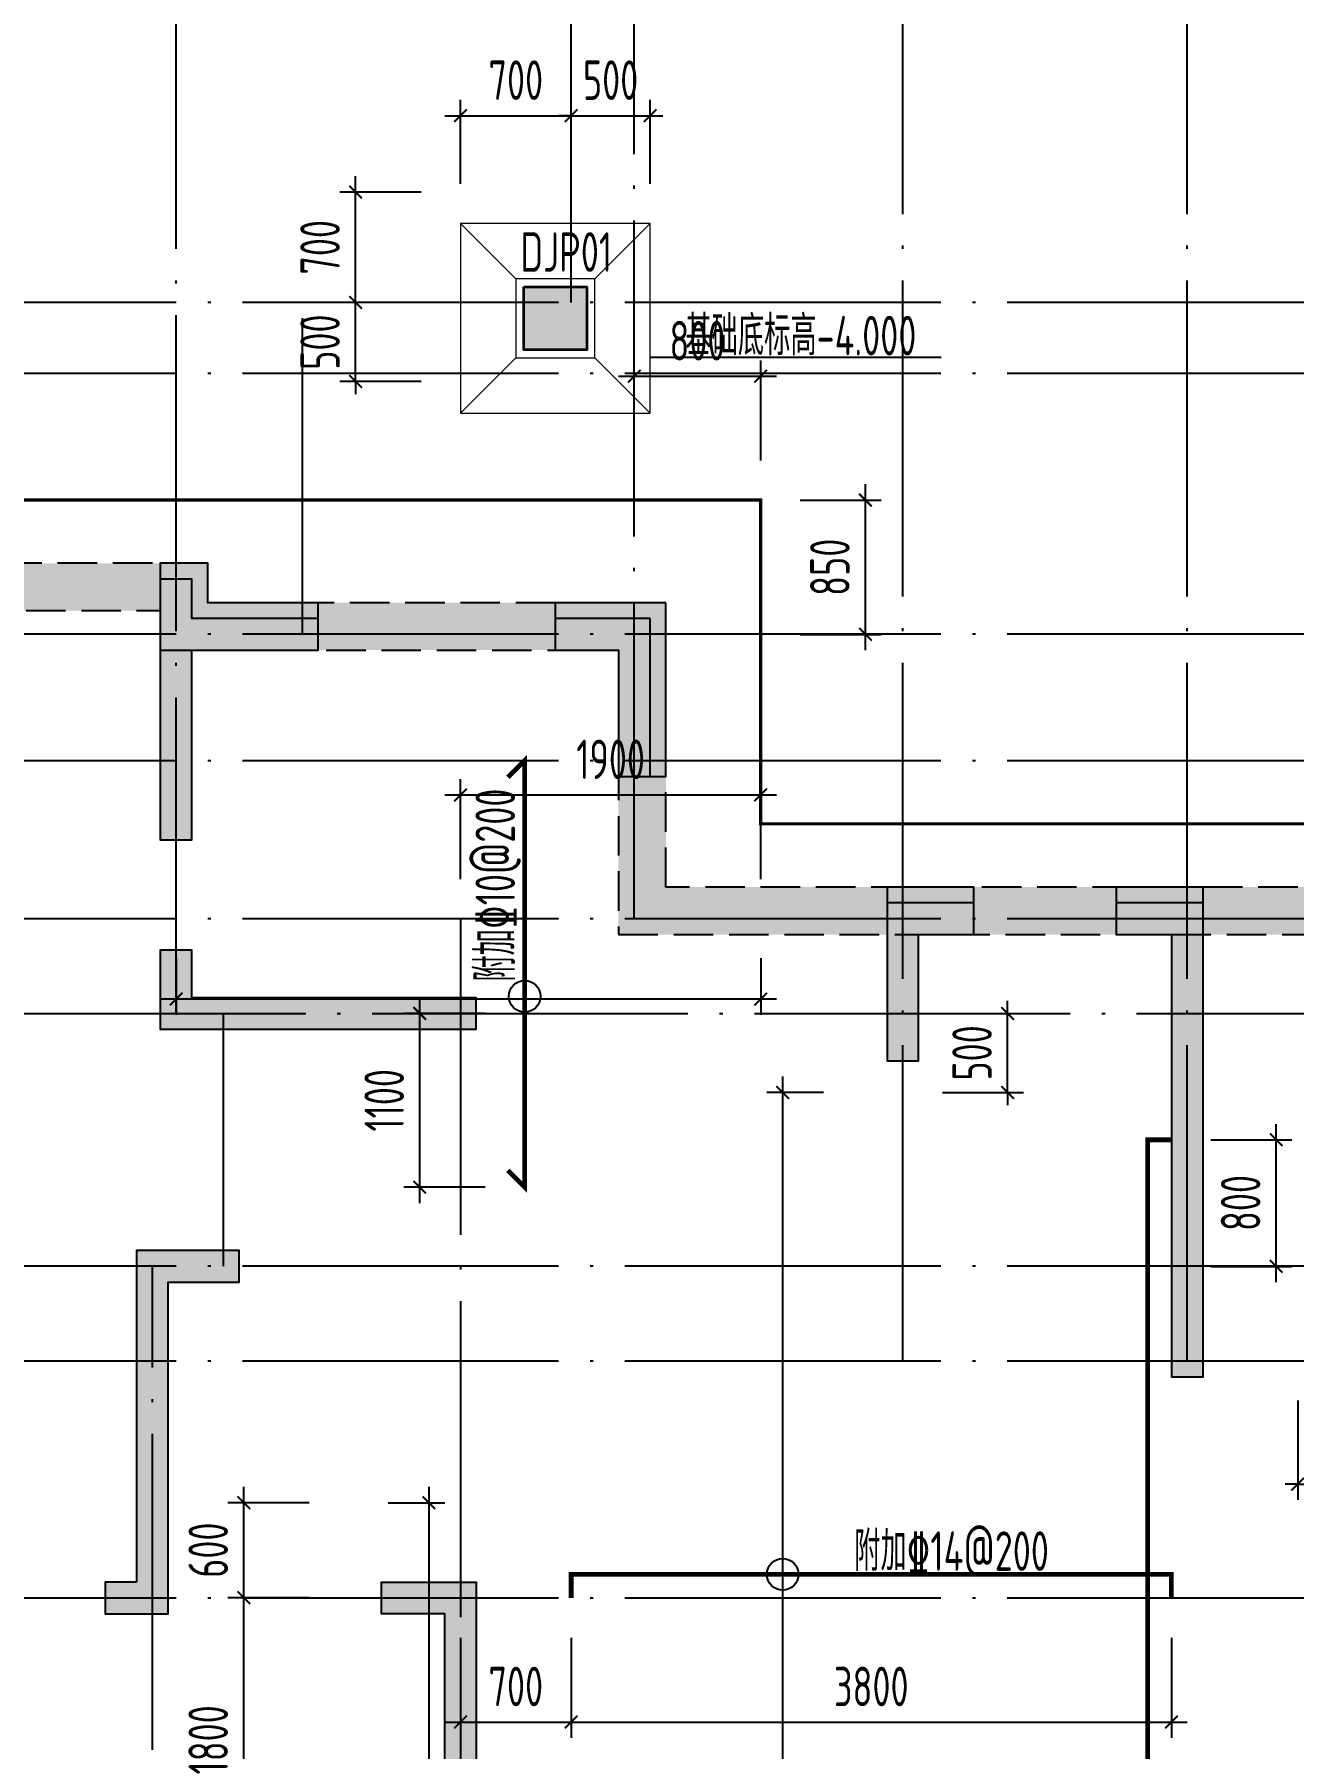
# Model space of a CAD drawing. Extents: x -1307975 to -76406, y -96289 to 379359.
# Drawn here: x -1020981 to -1013009, y 356208 to 367059 of the extents above; entities that cross this region are included whole.
import ezdxf

# ---------------------------------------------------------------- set-up
doc = ezdxf.new("R2010")
doc.units = 0
doc.header["$LTSCALE"] = 1000
doc.linetypes.add('DASH', pattern=[0.35, 0.25, -0.1])
doc.linetypes.add('DOTE', pattern=[2.42, 2, -0.2, 0.02, -0.2])
doc.layers.get('0').update_dxf_attribs({"linetype": 'CONTINUOUS'})
doc.layers.get('DEFPOINTS').update_dxf_attribs({"linetype": 'CONTINUOUS'})
for name, color, linetype in [('A-DOTE', 10, 'DOTE'), ('DIM_ELEV', 3, 'CONTINUOUS'), ('HATCH', 8, 'CONTINUOUS'), ('S-B板配筋', 6, 'CONTINUOUS'), ('S-B板配筋号', 7, 'CONTINUOUS'), ('S-J基础底板', 5, 'CONTINUOUS'), ('S-J基础底板标注', 3, 'CONTINUOUS'), ('S-Q墙填充', 252, 'CONTINUOUS'), ('S-Q墙实线', 6, 'CONTINUOUS'), ('S-Q墙虚线', 6, 'DASH'), ('S-Z柱填充', 252, 'CONTINUOUS'), ('S-Z柱实线', 6, 'CONTINUOUS'), ('独立基础', 2, 'CONTINUOUS')]:
    doc.layers.add(name, color=color, linetype=linetype)
doc.layers.add('独基集中标注', color=7, linetype='CONTINUOUS', lineweight=18)
doc.styles.add('TSSD_DIMENSION', font='Tssdeng.shx', dxfattribs={"width": 0.7, "bigfont": 'tssdchn.shx'})
doc.styles.add('TSSD_REIN', font='tssdeng.shx', dxfattribs={"width": 0.7, "height": 300, "bigfont": 'tssdchn.shx'})
doc.styles.add('样式 1', font='yjkeng.shx', dxfattribs={"width": 0.7, "height": 250, "bigfont": 'yjkchn.shx'})
doc.dimstyles.new('TSSD_100_100$0', dxfattribs={"dimtxt": 300, "dimasz": 80, "dimexe": 100, "dimexo": 250, "dimgap": 100, "dimtad": 1, "dimdec": 0, "dimzin": 0, "dimdsep": 46, "dimtxsty": 'TSSD_DIMENSION', "dimblk": 'ARCHTICK', "dimcen": 0, "dimdle": 100, "dimclrd": 3, "dimclre": 3, "dimclrt": 7, "dimadec": 0, "dimazin": 0, "dimtfac": 1, "dimtdec": 0, "dimtix": 1, "dimtmove": 2, "dimatfit": 3, "dimldrblk": 'ARCHTICK', "dimfxl": 1, "dimtolj": 1, "dimtzin": 0, "dimarcsym": 0})

# ---------------------------------------------------------------- blocks, each defined once
blk = doc.blocks.new('20210726.16350016')
at = {"layer": 'A-DOTE'}
for p, q in [((43500, 13100.3), (43500, 21100)), ((46000, 17600), (46000, 21100)), ((46400, 13700), (46400, 21100)), ((48100, 10900), (48100, 21100)), ((49900, 10900), (49900, 21100)), ((55600, 17600), (3600, 17600)), ((44300, 15500), (44300, 17600)), ((55600, 17150), (3600, 17150)), ((55600, 15500), (3600, 15500)), ((55600, 14700), (3600, 14700)), ((55600, 13700), (3600, 13700)), ((45299.8, 13700), (45300, 3600)), ((3600, 13100.3), (55600, 13100.3)), ((43800, 11500), (43800, 13100)), ((55600, 11500), (3600, 11500)), ((43350, 3600), (43350, 11500)), ((55600, 10900), (3600, 10900)), ((55600, 9400), (3600, 9400))]:
    blk.add_line(p, q, dxfattribs=at)
blk = doc.blocks.new('_ArchTick')
at = {"color": 0, "linetype": 'ByBlock', "const_width": 0.15}
blk.add_lwpolyline([(-0.5, -0.5), (0.5, 0.5)], dxfattribs=at)
blk = doc.blocks.new('*D485')
at = {"layer": 'DEFPOINTS', "color": 0, "transparency": 16777216}
for p in [(-1018947, 366061), (-1018283, 366061), (-1018283, 365361)]:
    blk.add_point(p, dxfattribs=at)
at = {"layer": 'S-J基础底板标注', "color": 3, "lineweight": -2, "transparency": 16777216}
for p, q in [((-1018947, 365261), (-1018947, 366161)), ((-1018533, 366061), (-1019047, 366061)), ((-1018533, 365361), (-1019047, 365361))]:
    blk.add_line(p, q, dxfattribs=at)
at = {"layer": 'S-J基础底板标注', "color": 3, "lineweight": -2, "transparency": 16777216, "xscale": 80, "yscale": 80, "zscale": 80}
for p, rotation in [((-1018947, 366061), 90), ((-1018947, 365361), 270)]:
    blk.add_blockref('_ArchTick', p, dxfattribs=dict(at, rotation=rotation))
at = {"layer": 'S-J基础底板标注', "color": 7, "transparency": 16777216, "insert": (-1019172, 365711), "char_height": 250, "attachment_point": 5, "rotation": 90, "style": 'TSSD_DIMENSION'}
blk.add_mtext('\\A1;700', dxfattribs=at)
blk = doc.blocks.new('*D489')
at = {"layer": 'DEFPOINTS', "color": 0, "transparency": 16777216}
for p in [(-1018947, 365361), (-1018283, 365361), (-1018283, 364861)]:
    blk.add_point(p, dxfattribs=at)
at = {"layer": 'S-J基础底板标注', "color": 3, "lineweight": -2, "transparency": 16777216}
for p, q in [((-1018533, 365361), (-1019047, 365361)), ((-1018947, 365361), (-1018947, 365441)), ((-1018947, 364861), (-1018947, 365361)), ((-1018533, 364861), (-1019047, 364861)), ((-1018947, 364861), (-1018947, 364781))]:
    blk.add_line(p, q, dxfattribs=at)
at = {"layer": 'S-J基础底板标注', "color": 3, "lineweight": -2, "transparency": 16777216, "xscale": 80, "yscale": 80, "zscale": 80}
for p, rotation in [((-1018947, 365361), 270), ((-1018947, 364861), 90)]:
    blk.add_blockref('_ArchTick', p, dxfattribs=dict(at, rotation=rotation))
at = {"layer": 'S-J基础底板标注', "color": 7, "transparency": 16777216, "insert": (-1019172, 365111), "char_height": 250, "attachment_point": 5, "rotation": 90, "style": 'TSSD_DIMENSION'}
blk.add_mtext('\\A1;500', dxfattribs=at)
blk = doc.blocks.new('*D453')
at = {"layer": 'DEFPOINTS', "color": 0, "transparency": 16777216}
for p in [(-1015483, 360862), (-1014820, 360862), (-1015483, 360362)]:
    blk.add_point(p, dxfattribs=at)
at = {"layer": 'S-J基础底板标注', "color": 3, "lineweight": -2, "transparency": 16777216}
for p, q in [((-1014820, 360862), (-1014820, 360942)), ((-1015233, 360862), (-1014720, 360862)), ((-1014820, 360362), (-1014820, 360862)), ((-1015233, 360362), (-1014720, 360362)), ((-1014820, 360362), (-1014820, 360282))]:
    blk.add_line(p, q, dxfattribs=at)
at = {"layer": 'S-J基础底板标注', "color": 3, "lineweight": -2, "transparency": 16777216, "xscale": 80, "yscale": 80, "zscale": 80}
for p, rotation in [((-1014820, 360862), 270), ((-1014820, 360362), 90)]:
    blk.add_blockref('_ArchTick', p, dxfattribs=dict(at, rotation=rotation))
at = {"layer": 'S-J基础底板标注', "color": 7, "transparency": 16777216, "insert": (-1015045, 360612), "char_height": 250, "attachment_point": 5, "rotation": 90, "style": 'TSSD_DIMENSION'}
blk.add_mtext('\\A1;500', dxfattribs=at)
blk = doc.blocks.new('*D457')
at = {"layer": 'DEFPOINTS', "color": 0, "transparency": 16777216}
for p in [(-1013783, 360062), (-1013120, 360062), (-1013783, 359261)]:
    blk.add_point(p, dxfattribs=at)
at = {"layer": 'S-J基础底板标注', "color": 3, "lineweight": -2, "transparency": 16777216}
for p, q in [((-1013120, 359161), (-1013120, 360162)), ((-1013533, 360062), (-1013020, 360062)), ((-1013533, 359261), (-1013020, 359261))]:
    blk.add_line(p, q, dxfattribs=at)
at = {"layer": 'S-J基础底板标注', "color": 3, "lineweight": -2, "transparency": 16777216, "xscale": 80, "yscale": 80, "zscale": 80}
for p, rotation in [((-1013120, 360062), 89.99703915431178), ((-1013120, 359261), 269.9970391543118)]:
    blk.add_blockref('_ArchTick', p, dxfattribs=dict(at, rotation=rotation))
at = {"layer": 'S-J基础底板标注', "color": 7, "transparency": 16777216, "insert": (-1013345, 359662), "char_height": 250, "attachment_point": 5, "rotation": 89.997, "style": 'TSSD_DIMENSION'}
blk.add_mtext('\\A1;800', dxfattribs=at)
blk = doc.blocks.new('*D529')
at = {"layer": 'DEFPOINTS', "color": 0, "ltscale": 0.5, "transparency": 16777216}
for p in [(-1015736, 360362), (-1016244, 355161), (-1015736, 355161)]:
    blk.add_point(p, dxfattribs=at)
at = {"layer": 'S-J基础底板标注', "color": 3, "lineweight": -2, "ltscale": 0.5, "transparency": 16777216}
for p, q in [((-1016244, 360462), (-1016244, 355061)), ((-1015986, 360362), (-1016344, 360362)), ((-1015986, 355161), (-1016344, 355161))]:
    blk.add_line(p, q, dxfattribs=at)
at = {"layer": 'S-J基础底板标注', "color": 3, "lineweight": -2, "ltscale": 0.5, "transparency": 16777216, "xscale": 80, "yscale": 80, "zscale": 80}
for p, rotation in [((-1016244, 360362), 89.99965620317748), ((-1016244, 355161), 269.9996562031774)]:
    blk.add_blockref('_ArchTick', p, dxfattribs=dict(at, rotation=rotation))
blk = doc.blocks.new('*D475')
at = {"layer": 'DEFPOINTS', "color": 0, "transparency": 16777216}
for p in [(-1018283, 357161), (-1017583, 357161), (-1017583, 356377)]:
    blk.add_point(p, dxfattribs=at)
at = {"layer": 'S-J基础底板标注', "color": 3, "lineweight": -2, "transparency": 16777216}
for p, q in [((-1018283, 356911), (-1018283, 356277)), ((-1017583, 356911), (-1017583, 356277)), ((-1018383, 356377), (-1017483, 356377))]:
    blk.add_line(p, q, dxfattribs=at)
at = {"layer": 'S-J基础底板标注', "color": 3, "lineweight": -2, "transparency": 16777216, "xscale": 80, "yscale": 80, "zscale": 80, "rotation": 180}
blk.add_blockref('_ArchTick', (-1018283, 356377), dxfattribs=at)
at = {"layer": 'S-J基础底板标注', "color": 3, "lineweight": -2, "transparency": 16777216, "xscale": 80, "yscale": 80, "zscale": 80}
blk.add_blockref('_ArchTick', (-1017583, 356377), dxfattribs=at)
at = {"layer": 'S-J基础底板标注', "color": 7, "transparency": 16777216, "insert": (-1017933, 356602), "char_height": 250, "attachment_point": 5, "style": 'TSSD_DIMENSION'}
blk.add_mtext('\\A1;700', dxfattribs=at)
blk = doc.blocks.new('*D476')
at = {"layer": 'DEFPOINTS', "color": 0, "transparency": 16777216}
for p in [(-1012984, 358662), (-1012483, 358662), (-1012483, 357883)]:
    blk.add_point(p, dxfattribs=at)
at = {"layer": 'S-J基础底板标注', "color": 3, "lineweight": -2, "transparency": 16777216}
for p, q in [((-1012984, 358412), (-1012984, 357783)), ((-1012483, 358412), (-1012483, 357783)), ((-1012984, 357883), (-1013064, 357883)), ((-1012984, 357883), (-1012483, 357883)), ((-1012483, 357883), (-1012403, 357883))]:
    blk.add_line(p, q, dxfattribs=at)
at = {"layer": 'S-J基础底板标注', "color": 3, "lineweight": -2, "transparency": 16777216, "xscale": 80, "yscale": 80, "zscale": 80}
blk.add_blockref('_ArchTick', (-1012984, 357883), dxfattribs=at)
at = {"layer": 'S-J基础底板标注', "color": 3, "lineweight": -2, "transparency": 16777216, "xscale": 80, "yscale": 80, "zscale": 80, "rotation": 180}
blk.add_blockref('_ArchTick', (-1012483, 357883), dxfattribs=at)
at = {"layer": 'S-J基础底板标注', "color": 7, "transparency": 16777216, "insert": (-1012733, 358108), "char_height": 250, "attachment_point": 5, "style": 'TSSD_DIMENSION'}
blk.add_mtext('\\A1;500', dxfattribs=at)
blk = doc.blocks.new('*D477')
at = {"layer": 'DEFPOINTS', "color": 0, "transparency": 16777216}
for p in [(-1017583, 357161), (-1013783, 357161), (-1013783, 356377)]:
    blk.add_point(p, dxfattribs=at)
at = {"layer": 'S-J基础底板标注', "color": 3, "lineweight": -2, "transparency": 16777216}
for p, q in [((-1017583, 356911), (-1017583, 356277)), ((-1013783, 356911), (-1013783, 356277)), ((-1017683, 356377), (-1013683, 356377))]:
    blk.add_line(p, q, dxfattribs=at)
at = {"layer": 'S-J基础底板标注', "color": 3, "lineweight": -2, "transparency": 16777216, "xscale": 80, "yscale": 80, "zscale": 80, "rotation": 180}
blk.add_blockref('_ArchTick', (-1017583, 356377), dxfattribs=at)
at = {"layer": 'S-J基础底板标注', "color": 3, "lineweight": -2, "transparency": 16777216, "xscale": 80, "yscale": 80, "zscale": 80}
blk.add_blockref('_ArchTick', (-1013783, 356377), dxfattribs=at)
at = {"layer": 'S-J基础底板标注', "color": 7, "transparency": 16777216, "insert": (-1015683, 356602), "char_height": 250, "attachment_point": 5, "style": 'TSSD_DIMENSION'}
blk.add_mtext('\\A1;3800', dxfattribs=at)
blk = doc.blocks.new('*D533')
at = {"layer": 'DEFPOINTS', "color": 0, "ltscale": 0.5, "transparency": 16777216}
for p in [(-1018991, 357765), (-1018992, 355364), (-1018483, 355364)]:
    blk.add_point(p, dxfattribs=at)
at = {"layer": 'S-J基础底板标注', "color": 3, "lineweight": -2, "ltscale": 0.5, "transparency": 16777216}
for p, q in [((-1018741, 357765), (-1018383, 357764)), ((-1018483, 357865), (-1018483, 355264)), ((-1018742, 355364), (-1018383, 355364))]:
    blk.add_line(p, q, dxfattribs=at)
at = {"layer": 'S-J基础底板标注', "color": 3, "lineweight": -2, "ltscale": 0.5, "transparency": 16777216, "xscale": 80, "yscale": 80, "zscale": 80}
for p, rotation in [((-1018483, 357765), 89.99175166001609), ((-1018483, 355364), 269.9917516600161)]:
    blk.add_blockref('_ArchTick', p, dxfattribs=dict(at, rotation=rotation))
blk = doc.blocks.new('*D503')
at = {"layer": 'DEFPOINTS', "color": 0, "transparency": 16777216}
for p in [(-1019655, 357765), (-1018991, 357765), (-1018991, 357164)]:
    blk.add_point(p, dxfattribs=at)
at = {"layer": 'S-J基础底板标注', "color": 3, "lineweight": -2, "transparency": 16777216}
for p, q in [((-1019241, 357765), (-1019755, 357765)), ((-1019655, 357064), (-1019655, 357865)), ((-1019241, 357164), (-1019755, 357165))]:
    blk.add_line(p, q, dxfattribs=at)
at = {"layer": 'S-J基础底板标注', "color": 3, "lineweight": -2, "transparency": 16777216, "xscale": 80, "yscale": 80, "zscale": 80}
for p, rotation in [((-1019655, 357765), 89.98825822588712), ((-1019655, 357164), 269.9882582258871)]:
    blk.add_blockref('_ArchTick', p, dxfattribs=dict(at, rotation=rotation))
at = {"layer": 'S-J基础底板标注', "color": 7, "transparency": 16777216, "insert": (-1019880, 357465), "char_height": 250, "attachment_point": 5, "rotation": 89.9883, "style": 'TSSD_DIMENSION'}
blk.add_mtext('\\A1;600', dxfattribs=at)
blk = doc.blocks.new('*D508')
at = {"layer": 'DEFPOINTS', "color": 0, "transparency": 16777216}
for p in [(-1019655, 357164), (-1018991, 357164), (-1018992, 355364)]:
    blk.add_point(p, dxfattribs=at)
at = {"layer": 'S-J基础底板标注', "color": 3, "lineweight": -2, "transparency": 16777216}
for p, q in [((-1019655, 355264), (-1019655, 357264)), ((-1019241, 357164), (-1019755, 357164)), ((-1019242, 355364), (-1019755, 355364))]:
    blk.add_line(p, q, dxfattribs=at)
at = {"layer": 'S-J基础底板标注', "color": 3, "lineweight": -2, "transparency": 16777216, "xscale": 80, "yscale": 80, "zscale": 80}
for p, rotation in [((-1019655, 357164), 89.99295435658846), ((-1019655, 355364), 269.9929543565884)]:
    blk.add_blockref('_ArchTick', p, dxfattribs=dict(at, rotation=rotation))
at = {"layer": 'S-J基础底板标注', "color": 7, "transparency": 16777216, "insert": (-1019880, 356264), "char_height": 250, "attachment_point": 5, "rotation": 89.993, "style": 'TSSD_DIMENSION'}
blk.add_mtext('\\A1;1800', dxfattribs=at)
blk = doc.blocks.new('*D536')
at = {"layer": 'DEFPOINTS', "color": 0, "ltscale": 0.5, "transparency": 16777216}
for p in [(-1020083, 361462), (-1016383, 361461), (-1020083, 360953)]:
    blk.add_point(p, dxfattribs=at)
at = {"layer": 'S-J基础底板标注', "color": 3, "lineweight": -2, "ltscale": 0.5, "transparency": 16777216}
for p, q in [((-1020083, 361212), (-1020083, 360853)), ((-1016383, 361211), (-1016383, 360853)), ((-1016283, 360953), (-1020183, 360953))]:
    blk.add_line(p, q, dxfattribs=at)
at = {"layer": 'S-J基础底板标注', "color": 3, "lineweight": -2, "ltscale": 0.5, "transparency": 16777216, "xscale": 80, "yscale": 80, "zscale": 80}
for p, rotation in [((-1020083, 360953), 179.9986331599105), ((-1016383, 360953), 359.9986331599105)]:
    blk.add_blockref('_ArchTick', p, dxfattribs=dict(at, rotation=rotation))
blk = doc.blocks.new('*D510')
at = {"layer": 'DEFPOINTS', "color": 0, "transparency": 16777216}
for p in [(-1016383, 362245), (-1018283, 361461), (-1016383, 361461)]:
    blk.add_point(p, dxfattribs=at)
at = {"layer": 'S-J基础底板标注', "color": 3, "lineweight": -2, "transparency": 16777216}
for p, q in [((-1018283, 361711), (-1018283, 362345)), ((-1016383, 361711), (-1016383, 362345)), ((-1018383, 362245), (-1016283, 362245))]:
    blk.add_line(p, q, dxfattribs=at)
at = {"layer": 'S-J基础底板标注', "color": 3, "lineweight": -2, "transparency": 16777216, "xscale": 80, "yscale": 80, "zscale": 80, "rotation": 180}
blk.add_blockref('_ArchTick', (-1018283, 362245), dxfattribs=at)
at = {"layer": 'S-J基础底板标注', "color": 3, "lineweight": -2, "transparency": 16777216, "xscale": 80, "yscale": 80, "zscale": 80}
blk.add_blockref('_ArchTick', (-1016383, 362245), dxfattribs=at)
at = {"layer": 'S-J基础底板标注', "color": 7, "transparency": 16777216, "insert": (-1017333, 362470), "char_height": 250, "attachment_point": 5, "style": 'TSSD_DIMENSION'}
blk.add_mtext('\\A1;1900', dxfattribs=at)
blk = doc.blocks.new('*D513')
at = {"layer": 'DEFPOINTS', "color": 0, "transparency": 16777216}
for p in [(-1018541, 360862), (-1017878, 360862), (-1017878, 359762)]:
    blk.add_point(p, dxfattribs=at)
at = {"layer": 'S-J基础底板标注', "color": 3, "lineweight": -2, "transparency": 16777216}
for p, q in [((-1018541, 359662), (-1018541, 360962)), ((-1018128, 360862), (-1018641, 360862)), ((-1018128, 359762), (-1018641, 359762))]:
    blk.add_line(p, q, dxfattribs=at)
at = {"layer": 'S-J基础底板标注', "color": 3, "lineweight": -2, "transparency": 16777216, "xscale": 80, "yscale": 80, "zscale": 80}
for p, rotation in [((-1018541, 360862), 89.99869456061482), ((-1018541, 359762), 269.9986945606148)]:
    blk.add_blockref('_ArchTick', p, dxfattribs=dict(at, rotation=rotation))
at = {"layer": 'S-J基础底板标注', "color": 7, "transparency": 16777216, "insert": (-1018766, 360312), "char_height": 250, "attachment_point": 5, "rotation": 89.9987, "style": 'TSSD_DIMENSION'}
blk.add_mtext('\\A1;1100', dxfattribs=at)
blk = doc.blocks.new('*D520')
at = {"layer": 'DEFPOINTS', "color": 0, "transparency": 16777216}
for p in [(-1016383, 364111), (-1015720, 364111), (-1016383, 363261)]:
    blk.add_point(p, dxfattribs=at)
at = {"layer": 'S-J基础底板标注', "color": 3, "lineweight": -2, "transparency": 16777216}
for p, q in [((-1015720, 363161), (-1015720, 364211)), ((-1016133, 364111), (-1015620, 364111)), ((-1016133, 363261), (-1015620, 363261))]:
    blk.add_line(p, q, dxfattribs=at)
at = {"layer": 'S-J基础底板标注', "color": 3, "lineweight": -2, "transparency": 16777216, "xscale": 80, "yscale": 80, "zscale": 80}
for p, rotation in [((-1015720, 364111), 90), ((-1015720, 363261), 270)]:
    blk.add_blockref('_ArchTick', p, dxfattribs=dict(at, rotation=rotation))
at = {"layer": 'S-J基础底板标注', "color": 7, "transparency": 16777216, "insert": (-1015945, 363686), "char_height": 250, "attachment_point": 5, "rotation": 90, "style": 'TSSD_DIMENSION'}
blk.add_mtext('\\A1;850', dxfattribs=at)
blk = doc.blocks.new('*D521')
at = {"layer": 'DEFPOINTS', "color": 0, "transparency": 16777216}
for p in [(-1016383, 364895), (-1017183, 364111), (-1016383, 364111)]:
    blk.add_point(p, dxfattribs=at)
at = {"layer": 'S-J基础底板标注', "color": 3, "lineweight": -2, "transparency": 16777216}
for p, q in [((-1017183, 364361), (-1017183, 364995)), ((-1016383, 364361), (-1016383, 364995)), ((-1017283, 364895), (-1016283, 364895))]:
    blk.add_line(p, q, dxfattribs=at)
at = {"layer": 'S-J基础底板标注', "color": 3, "lineweight": -2, "transparency": 16777216, "xscale": 80, "yscale": 80, "zscale": 80, "rotation": 180}
blk.add_blockref('_ArchTick', (-1017183, 364895), dxfattribs=at)
at = {"layer": 'S-J基础底板标注', "color": 3, "lineweight": -2, "transparency": 16777216, "xscale": 80, "yscale": 80, "zscale": 80}
blk.add_blockref('_ArchTick', (-1016383, 364895), dxfattribs=at)
at = {"layer": 'S-J基础底板标注', "color": 7, "transparency": 16777216, "insert": (-1016783, 365120), "char_height": 250, "attachment_point": 5, "style": 'TSSD_DIMENSION'}
blk.add_mtext('\\A1;800', dxfattribs=at)
blk = doc.blocks.new('*D550')
at = {"layer": 'DEFPOINTS', "color": 0, "transparency": 16777216}
for p in [(-1017083, 366544), (-1017583, 365862), (-1017083, 365862)]:
    blk.add_point(p, dxfattribs=at)
at = {"layer": 'S-J基础底板标注', "color": 3, "lineweight": -2, "transparency": 16777216}
for p, q in [((-1017583, 366112), (-1017583, 366644)), ((-1017083, 366112), (-1017083, 366644)), ((-1017583, 366544), (-1017663, 366544)), ((-1017583, 366544), (-1017083, 366544)), ((-1017083, 366544), (-1017003, 366544))]:
    blk.add_line(p, q, dxfattribs=at)
at = {"layer": 'S-J基础底板标注', "color": 3, "lineweight": -2, "transparency": 16777216, "xscale": 80, "yscale": 80, "zscale": 80}
blk.add_blockref('_ArchTick', (-1017583, 366544), dxfattribs=at)
at = {"layer": 'S-J基础底板标注', "color": 3, "lineweight": -2, "transparency": 16777216, "xscale": 80, "yscale": 80, "zscale": 80, "rotation": 180}
blk.add_blockref('_ArchTick', (-1017083, 366544), dxfattribs=at)
at = {"layer": 'S-J基础底板标注', "color": 7, "transparency": 16777216, "insert": (-1017333, 366769), "char_height": 250, "attachment_point": 5, "style": 'TSSD_DIMENSION'}
blk.add_mtext('\\A1;500', dxfattribs=at)
blk = doc.blocks.new('*D551')
at = {"layer": 'DEFPOINTS', "color": 0, "transparency": 16777216}
for p in [(-1017583, 366544), (-1018283, 365862), (-1017583, 365862)]:
    blk.add_point(p, dxfattribs=at)
at = {"layer": 'S-J基础底板标注', "color": 3, "lineweight": -2, "transparency": 16777216}
for p, q in [((-1018283, 366112), (-1018283, 366644)), ((-1017583, 366112), (-1017583, 366644)), ((-1018383, 366544), (-1017483, 366544))]:
    blk.add_line(p, q, dxfattribs=at)
at = {"layer": 'S-J基础底板标注', "color": 3, "lineweight": -2, "transparency": 16777216, "xscale": 80, "yscale": 80, "zscale": 80, "rotation": 180}
blk.add_blockref('_ArchTick', (-1018283, 366544), dxfattribs=at)
at = {"layer": 'S-J基础底板标注', "color": 3, "lineweight": -2, "transparency": 16777216, "xscale": 80, "yscale": 80, "zscale": 80}
blk.add_blockref('_ArchTick', (-1017583, 366544), dxfattribs=at)
at = {"layer": 'S-J基础底板标注', "color": 7, "transparency": 16777216, "insert": (-1017933, 366769), "char_height": 250, "attachment_point": 5, "style": 'TSSD_DIMENSION'}
blk.add_mtext('\\A1;700', dxfattribs=at)
blk = doc.blocks.new('20211109.00462574')
at = {"layer": 'S-Q墙填充'}
h = blk.add_hatch(dxfattribs=at)
h.set_pattern_fill('ARMORED', color=252, scale=30, style=0)
h.set_pattern_definition([(50, (994311.75, -393917.59), (215.178055, -18.82564), [22.5, -247.5]), (355, (994311.75, -393917.59), (-41.6254, 225.65764), [18, -198]), (100.4514, (994329.68, -393919.15), (173.552815, 206.831863), [19.122057, -210.342634]), (46.1842, (994311.75, -393857.59), (320.172315, -49.655704), [33.75, -371.25]), (96.6356, (994338.43, -393861.72), (280.39881, 292.23536), [28.68309, -315.5139]), (351.1842, (994311.75, -393857.6), (280.39858, 292.23558), [27, -297]), (21, (994341.75, -393872.59), (179.072116, -120.785667), [22.5, -247.5]), (326, (994341.75, -393872.59), (72.9946, 217.545014), [18, -198]), (71.4514, (994356.67, -393882.65), (252.06679, 96.75915), [19.122057, -210.342634]), (37.5, (994311.75, -393917.586), (3.6479566, 99.868156), [0, -195.6, 0, -201, 0, -198.75]), (7.5, (994311.75, -393917.59), (78.920861, 118.323514), [0, -114.6, 0, -191.1, 0, -75.75]), (327.5, (994244.85, -393917.586), (160.146731, -6.7664615), [0, -75, 0, -234, 0, -310.5]), (317.5, (994214.85, -393917.59), (174.95585, 30.031495), [0, -97.5, 0, -155.4, 0, -220.5]), (45, (994311.75, -393917.59), (-106.066017, 106.066017), [])])
h.paths.add_polyline_path([(9600, 1650), (9400, 1650), (9400, 1500), (300, 1500), (300, 8500), (6600, 8500), (6600, 7700), (6800, 7700), (6800, 8800), (5900, 8800), (5900, 9200), (5650, 9200), (5650, 8800), (4150, 8800), (4150, 10500), (5650, 10500), (5650, 9820), (5900, 9820), (5900, 10150), (6300, 10150), (6300, 10500), (6800, 10500), (6800, 10800), (5900, 10800), (5900, 12596), (5650, 12596), (5650, 10750), (3900, 10750), (3900, 8800), (1550, 8800), (1550, 13796), (1300, 13796), (1300, 8800), (0, 8800), (0, 1200), (9300, 1200), (9300, 0), (16100, 0), (16100, 1200), (34400, 1200), (34400, 0), (41000, 0), (41000, 1200), (50400, 1200), (50400, 8800), (42200, 8800), (42200, 10600), (39300, 10600), (39300, 10850), (36100, 10850), (36100, 10600), (33200, 10600), (33200, 8800), (17200, 8800), (17200, 10600), (14300, 10600), (14300, 12300), (15200, 12300), (15200, 14196), (12817, 14196), (12817, 13896), (14900, 13896), (14900, 12600), (14000, 12600), (14000, 9100), (14200, 9100), (14200, 10300), (16900, 10300), (16900, 8500), (33500, 8500), (33500, 10300), (36400, 10300), (36400, 10550), (39000, 10550), (39000, 10300), (41900, 10300), (41900, 8500), (50100, 8500), (50100, 1500), (41000, 1500), (41000, 1650), (40700, 1650), (40700, 300), (34700, 300), (34700, 1650), (34400, 1650), (34400, 1500), (16000, 1500), (16000, 1650), (15800, 1650), (15800, 300), (9600, 300)])
at = {"layer": 'S-Q墙实线'}
for points in [[(39000, 10500), (39000, 9100), (39200, 9100), (39200, 10300), (40000, 10300), (40000, 10600), (39300, 10600), (39300, 10850), (39000, 10850)], [(42200, 10600), (41500, 10600), (41500, 10300), (41900, 10300), (41900, 9500), (42200, 9500)], [(43600, 8800), (43600, 7700), (43800, 7700), (43800, 8500), (44150, 8500), (44150, 8800)], [(45600, 8800), (45050, 8800), (45050, 8500), (45400, 8500), (45400, 5700), (45600, 5700)], [(39200, 8100), (39200, 8400), (39000, 8400), (39000, 7900), (39400, 7900), (41000, 7900), (41000, 8100), (39400, 8100)], [(38850, 4400), (38650, 4400), (38650, 4200), (39050, 4200), (39050, 5800), (39050, 6300), (39500, 6300), (39500, 6500), (38850, 6500), (38850, 5800)], [(40800, 2750), (40800, 4200), (40400, 4200), (40400, 4400), (41000, 4400), (41000, 2750)]]:
    blk.add_lwpolyline(points, close=True, dxfattribs=at)
at = {"layer": 'S-Q墙虚线', "color": 2}
for points in [[(34400, 0), (41000, 0), (41000, 1200), (50400, 1200), (50400, 8800), (42200, 8800), (42200, 10600), (39300, 10600), (39300, 10850), (36100, 10850)], [(36400, 10550), (39000, 10550), (39000, 10300), (41900, 10300), (41900, 8500), (50100, 8500), (50100, 1500), (41000, 1500), (41000, 1650), (40700, 1650), (40700, 300), (34700, 300)]]:
    blk.add_lwpolyline(points, dxfattribs=at)

msp = doc.modelspace()

# ---------------------------------------------------------------- hatches: boundary and pattern name
at = {"layer": 'HATCH'}
h = msp.add_hatch(color=252, dxfattribs=at)
h.paths.add_polyline_path([(-1018383.36, 355611.31), (-1018383.36, 357061.57), (-1018783.36, 357061.57), (-1018783.36, 357261.57), (-1018183.36, 357261.57), (-1018183.36, 355611.31)])
h.paths.add_polyline_path([(-1024583.11, 355611.31), (-1024583.11, 357061.57), (-1024183.11, 357061.57), (-1024183.11, 357261.57), (-1024783.11, 357261.57), (-1024783.11, 355611.31)])
h.paths.add_polyline_path([(-1043383.2, 357261.48), (-1043783.2, 357261.48), (-1043783.2, 357061.48), (-1043383.2, 357061.48), (-1043383.2, 355611.49), (-1043183.2, 355611.48), (-1043183.2, 357261.48)])
h.paths.add_polyline_path([(-1031283.21, 354361.57), (-1031383.19, 354361.57), (-1031383.19, 354061.49), (-1031283.21, 354061.49), (-1030383.19, 354061.49), (-1030383.19, 355711.49), (-1030583.19, 355711.49), (-1030583.19, 354361.57)])
h.paths.add_polyline_path([(-1037583.21, 354061.49), (-1036683.22, 354061.49), (-1036583.22, 354061.49), (-1036583.22, 354361.57), (-1036683.22, 354361.57), (-1037383.21, 354361.57), (-1037383.21, 355711.49), (-1037583.21, 355711.49)])
h.paths.add_polyline_path([(-1020333.2, 357261.49), (-1020533.2, 357261.49), (-1020533.2, 357061.49), (-1020133.2, 357061.49), (-1020133.2, 358661.49), (-1020133.2, 359161.49), (-1019683.33, 359161.49), (-1019683.33, 359361.49), (-1020333.2, 359361.49), (-1020333.2, 358661.49)])
h.paths.add_polyline_path([(-1022833.2, 357061.49), (-1022433.2, 357061.49), (-1022433.2, 357261.49), (-1022633.2, 357261.49), (-1022633.2, 358661.49), (-1022633.2, 359361.49), (-1023283.27, 359361.49), (-1023283.27, 359161.49), (-1022833.2, 359161.49), (-1022833.2, 358661.49)])
h.paths.add_polyline_path([(-1047633.2, 359361.49), (-1048283.27, 359361.49), (-1048283.27, 359161.49), (-1047833.2, 359161.49), (-1047833.2, 358661.49), (-1047833.2, 357061.49), (-1047433.2, 357061.49), (-1047433.2, 357261.49), (-1047633.2, 357261.49), (-1047633.2, 358661.49)])
h.paths.add_polyline_path([(-1047783.2, 363261.49), (-1047783.2, 363611.49), (-1047983.2, 363611.49), (-1047983.2, 363361.49), (-1048783.33, 363361.49), (-1048783.33, 363161.49), (-1047983.2, 363161.49), (-1047983.2, 361961.49), (-1047783.2, 361961.49)])
h.paths.add_polyline_path([(-1019983.2, 360961.76), (-1019983.2, 361261.76), (-1020183.2, 361261.76), (-1020183.2, 360761.76), (-1019783.33, 360761.76), (-1018183.21, 360761.76), (-1018183.21, 360961.76), (-1019783.33, 360961.76)])
h.paths.add_polyline_path([(-1024783.2, 360761.76), (-1023183.27, 360761.76), (-1022783.2, 360761.76), (-1022783.2, 361261.76), (-1022983.2, 361261.76), (-1022983.2, 360961.76), (-1023183.27, 360961.76), (-1024783.2, 360961.76)])
h.paths.add_polyline_path([(-1044983.2, 360961.76), (-1044983.2, 361261.76), (-1045183.2, 361261.76), (-1045183.2, 360761.76), (-1044783.33, 360761.76), (-1043183.21, 360761.76), (-1043183.21, 360961.76), (-1044783.33, 360961.76)])
h.paths.add_polyline_path([(-1047783.2, 360761.76), (-1047783.2, 361261.76), (-1047983.2, 361261.76), (-1047983.2, 360961.76), (-1048183.27, 360961.76), (-1049783.2, 360961.76), (-1049783.2, 360761.76), (-1048183.27, 360761.76)])
h.paths.add_polyline_path([(-1052383.19, 361661.76), (-1052933.11, 361661.76), (-1052933.11, 361361.49), (-1052583.2, 361361.49), (-1052583.2, 360561.49), (-1052383.19, 360561.49)])
h.paths.add_polyline_path([(-1040583.2, 361661.66), (-1040583.2, 360561.49), (-1040383.2, 360561.49), (-1040383.2, 361361.49), (-1040033.3, 361361.49), (-1040033.3, 361661.66)])
h.paths.add_polyline_path([(-1027933.11, 361361.49), (-1027583.2, 361361.49), (-1027583.2, 360561.49), (-1027383.2, 360561.49), (-1027383.2, 361661.59), (-1027933.11, 361661.59)])
h.paths.add_polyline_path([(-1015583.21, 361661.55), (-1015583.21, 360561.49), (-1015383.21, 360561.49), (-1015383.21, 361361.49), (-1015033.3, 361361.49), (-1015033.3, 361661.55)])
h.paths.add_polyline_path([(-1008783.2, 354061.49), (-1008783.2, 355711.49), (-1009083.21, 355711.49), (-1009083.21, 354061.49)])
h.paths.add_polyline_path([(-1058883.19, 354061.49), (-1058883.19, 355711.49), (-1059183.2, 355711.49), (-1059183.2, 354061.49)])
h.paths.add_polyline_path([(-1009083.2, 358761.49), (-1009783.21, 358761.49), (-1009783.21, 358561.49), (-1008783.17, 358561.49), (-1008783.17, 361661.5), (-1009483.2, 361661.5), (-1009483.2, 361361.49), (-1009083.2, 361361.49)])
h.paths.add_polyline_path([(-1058883.2, 361361.49), (-1058483.21, 361361.49), (-1058483.21, 361661.76), (-1059183.2, 361661.76), (-1059183.2, 358561.49), (-1058183.2, 358561.49), (-1058183.2, 358761.49), (-1058883.2, 358761.49)])
h.paths.add_polyline_path([(-1010883.21, 361661.5), (-1010883.21, 360711.51), (-1010683.21, 360711.51), (-1010683.21, 361361.49), (-1010383.3, 361361.49), (-1010383.3, 361661.5)])
h.paths.add_polyline_path([(-1013583.2, 361661.55), (-1014133.2, 361661.55), (-1014133.2, 361361.49), (-1013783.2, 361361.49), (-1013783.2, 358561.49), (-1013583.2, 358561.49)])
h.paths.add_polyline_path([(-1029183.2, 358561.49), (-1029183.2, 361361.49), (-1028833.2, 361361.49), (-1028833.2, 361661.59), (-1029383.2, 361661.59), (-1029383.2, 358561.49)])
h.paths.add_polyline_path([(-1032083.19, 361661.63), (-1032583.11, 361661.63), (-1032583.11, 361361.49), (-1032283.19, 361361.49), (-1032283.19, 358561.49), (-1032083.19, 358561.49)])
h.paths.add_polyline_path([(-1035883.21, 361661.63), (-1035883.22, 358561.49), (-1035683.22, 358561.49), (-1035683.21, 361361.49), (-1035383.3, 361361.49), (-1035383.3, 361661.63)])
h.paths.add_polyline_path([(-1038583.21, 361661.66), (-1039133.21, 361661.66), (-1039133.21, 361361.49), (-1038783.21, 361361.49), (-1038783.21, 358561.49), (-1038583.21, 358561.49)])
h.paths.add_polyline_path([(-1054183.19, 361361.49), (-1053833.19, 361361.49), (-1053833.19, 361661.76), (-1054383.19, 361661.76), (-1054383.19, 358561.49), (-1054183.19, 358561.49)])
h.paths.add_polyline_path([(-1057583.11, 361361.49), (-1057283.19, 361361.49), (-1057283.19, 360711.51), (-1057083.19, 360711.51), (-1057083.19, 361661.76), (-1057583.11, 361661.76)])
h.paths.add_polyline_path([(-1016983.21, 363461.49), (-1017683.12, 363461.49), (-1017683.12, 363161.57), (-1017283.2, 363161.57), (-1017283.2, 362361.49), (-1016983.21, 362361.49)])
h.paths.add_polyline_path([(-1025683.2, 363161.57), (-1025283.29, 363161.57), (-1025283.29, 363461.49), (-1025983.2, 363461.49), (-1025983.2, 362361.49), (-1025683.2, 362361.49)])
h.paths.add_polyline_path([(-1041983.21, 363461.41), (-1042683.12, 363461.41), (-1042683.12, 363161.49), (-1042283.2, 363161.49), (-1042283.2, 362361.49), (-1041983.21, 362361.49)])
h.paths.add_polyline_path([(-1045183.2, 363361.49), (-1045183.2, 361961.49), (-1044983.2, 361961.49), (-1044983.2, 363161.49), (-1044183.6, 363161.49), (-1044183.6, 363461.41), (-1044883.19, 363461.41), (-1044883.2, 363611.49), (-1045183.22, 363611.49)])
h.paths.add_polyline_path([(-1050683.2, 363161.49), (-1050283.29, 363161.49), (-1050283.29, 363361.49), (-1050883.2, 363361.49), (-1050883.2, 362361.49), (-1050683.2, 362361.49)])
h.paths.add_polyline_path([(-1056283.2, 354361.49), (-1056383.19, 354361.49), (-1056383.19, 354061.49), (-1056283.2, 354061.49), (-1055383.19, 354061.49), (-1055383.19, 355711.49), (-1055583.19, 355711.49), (-1055583.19, 354361.49)])
h.paths.add_polyline_path([(-1011683.23, 354361.57), (-1011583.24, 354361.57), (-1011583.24, 354061.49), (-1011683.23, 354061.49), (-1012583.24, 354061.49), (-1012583.24, 355711.49), (-1012383.24, 355711.49), (-1012383.24, 354361.57)])
h.paths.add_polyline_path([(-1049783.19, 352861.48), (-1049033.2, 352861.48), (-1049033.2, 353161.49), (-1049583.19, 353161.49), (-1049583.19, 354511.48), (-1049783.19, 354511.48)])
h.paths.add_polyline_path([(-1043183.24, 352861.48), (-1043933.23, 352861.48), (-1043933.23, 353161.49), (-1043383.24, 353161.49), (-1043383.24, 354161.49), (-1043383.24, 354511.48), (-1043183.24, 354511.48), (-1043183.24, 354161.49)])
h.paths.add_polyline_path([(-1024783.19, 352861.48), (-1024033.2, 352861.48), (-1024033.2, 353161.56), (-1024483.2, 353161.56), (-1024483.2, 354511.48), (-1024783.19, 354511.48)])
h.paths.add_polyline_path([(-1018183.24, 352861.48), (-1018933.23, 352861.48), (-1018933.23, 353161.56), (-1018483.23, 353161.56), (-1018483.23, 354161.49), (-1018483.23, 354511.48), (-1018183.24, 354511.48), (-1018183.24, 354161.49)])
h.paths.add_polyline_path([(-1022783.2, 363361.49), (-1022783.2, 363711.49), (-1023083.06, 363711.49), (-1023083.06, 363461.49), (-1023783.33, 363461.49), (-1023783.33, 363161.57), (-1022983.2, 363161.57), (-1022983.2, 361961.49), (-1022783.2, 361961.49)])
h.paths.add_polyline_path([(-1020183.2, 363361.49), (-1020183.2, 361961.49), (-1019983.2, 361961.49), (-1019983.2, 363161.57), (-1019183.6, 363161.57), (-1019183.6, 363461.49), (-1019883.33, 363461.49), (-1019883.33, 363711.49), (-1020183.2, 363711.49)])
h.paths.add_polyline_path([(-1045333.23, 359361.49), (-1044683.16, 359361.49), (-1044683.16, 359161.49), (-1045133.23, 359161.49), (-1045133.23, 358661.49), (-1045133.23, 357061.49), (-1045533.22, 357061.57), (-1045533.23, 357261.49), (-1045333.23, 357261.49), (-1045333.23, 358661.49)])
h.paths.add_polyline_path([(-1049583.2, 357861.49), (-1049283.2, 357861.49), (-1049283.2, 357661.49), (-1049583.2, 357661.49), (-1049582.61, 356061.57), (-1049782.61, 356061.57), (-1049783.2, 357861.49)])
at = {"layer": 'S-Q墙填充'}
h = msp.add_hatch(color=252, dxfattribs=at)
h.dxf.hatch_style = 1
h.paths.add_polyline_path([(-1020183.2, 363261.49), (-1020183.2, 361961.49), (-1019983.2, 361961.49), (-1019983.2, 363161.49), (-1019183.6, 363161.49), (-1019183.6, 363361.49), (-1019983.2, 363361.49), (-1019983.2, 363611.49), (-1020183.2, 363611.49)])
h = msp.add_hatch(color=252, dxfattribs=at)
h.dxf.hatch_style = 1
h.paths.add_polyline_path([(-1017083.2, 363361.49), (-1017683.12, 363361.49), (-1017683.12, 363161.49), (-1017283.2, 363161.49), (-1017283.2, 362361.49), (-1017083.2, 362361.49)])
h = msp.add_hatch(color=252, dxfattribs=at)
h.dxf.hatch_style = 1
h.paths.add_polyline_path([(-1015583.21, 361561.49), (-1015583.21, 360561.49), (-1015383.21, 360561.49), (-1015383.21, 361361.49), (-1015033.3, 361361.49), (-1015033.3, 361561.49)])
h = msp.add_hatch(color=252, dxfattribs=at)
h.dxf.hatch_style = 1
h.paths.add_polyline_path([(-1013583.2, 361561.49), (-1014133.2, 361561.49), (-1014133.2, 361361.49), (-1013783.2, 361361.49), (-1013783.2, 358561.49), (-1013583.2, 358561.49)])
h = msp.add_hatch(color=252, dxfattribs=at)
h.dxf.hatch_style = 1
h.paths.add_polyline_path([(-1019983.2, 360961.76), (-1019983.2, 361261.76), (-1020183.2, 361261.76), (-1020183.2, 360761.76), (-1019783.33, 360761.76), (-1018183.21, 360761.76), (-1018183.21, 360961.76), (-1019783.33, 360961.76)])
h = msp.add_hatch(color=252, dxfattribs=at)
h.dxf.hatch_style = 1
h.paths.add_polyline_path([(-1020333.2, 357261.49), (-1020533.2, 357261.49), (-1020533.2, 357061.49), (-1020133.2, 357061.49), (-1020133.2, 358661.49), (-1020133.2, 359161.49), (-1019683.33, 359161.49), (-1019683.33, 359361.49), (-1020333.2, 359361.49), (-1020333.2, 358661.49)])
at = {"layer": 'S-Z柱填充'}
msp.add_hatch(color=256, dxfattribs=at).paths.add_polyline_path([(-1017883.21, 365461.57), (-1017483.21, 365461.57), (-1017483.21, 365061.57), (-1017883.21, 365061.57)])

# ---------------------------------------------------------------- linework, layer by layer
at = {"layer": 'DIM_ELEV'}
msp.add_line((-1015240.48, 365012.87), (-1017083.21, 365012.87), dxfattribs=at)
at = {"layer": 'S-B板配筋', "const_width": 30}
for points in [[(-1017983.62, 359868.12), (-1017877.55, 359762.05), (-1017877.55, 362461.49), (-1017983.62, 362355.42)], [(-1013783.16, 360061.76), (-1013933.16, 360061.76), (-1013933.24, 354161.49), (-1013783.24, 354161.49)], [(-1017582.84, 357161.49), (-1017582.84, 357311.49), (-1013783.21, 357311.49), (-1013783.21, 357161.49)]]:
    msp.add_lwpolyline(points, dxfattribs=at)
at = {"layer": 'S-J基础底板', "const_width": 20}
msp.add_lwpolyline([(-1050483.22, 352361.48), (-1042483.19, 352361.48), (-1042483.24, 353561.38), (-1025283.17, 353561.75), (-1025283.21, 352361.48), (-1017683.22, 352361.48), (-1017683.22, 353361.49), (-1008083.23, 353361.49), (-1008083.19, 362061.49), (-1016383.2, 362061.49), (-1016383.2, 364111.49), (-1026583.2, 364111.49), (-1026583.2, 362061.49), (-1041383.2, 362061.49), (-1041383.2, 364111.49), (-1055883.2, 364111.49), (-1055883.2, 362061.49), (-1059783.2, 362061.49), (-1059783.2, 353361.49), (-1050483.18, 353361.49)], close=True, dxfattribs=at)
at = {"layer": 'S-J基础底板标注', "color": 2, "ltscale": 0.5}
for centre in [(-1017877.55, 360969.67), (-1016244.14, 357311.49)]:
    msp.add_circle(centre, 100, dxfattribs=at)
at = {"layer": 'S-Q墙实线'}
for points in [[(-1020183.2, 363261.49), (-1020183.2, 361961.49), (-1019983.2, 361961.49), (-1019983.2, 363161.49), (-1019183.6, 363161.49), (-1019183.6, 363361.49), (-1019983.2, 363361.49), (-1019983.2, 363611.49), (-1020183.2, 363611.49)], [(-1017083.2, 363361.49), (-1017683.12, 363361.49), (-1017683.12, 363161.49), (-1017283.2, 363161.49), (-1017283.2, 362361.49), (-1017083.2, 362361.49)], [(-1015583.21, 361561.49), (-1015583.21, 360561.49), (-1015383.21, 360561.49), (-1015383.21, 361361.49), (-1015033.3, 361361.49), (-1015033.3, 361561.49)], [(-1013583.2, 361561.49), (-1014133.2, 361561.49), (-1014133.2, 361361.49), (-1013783.2, 361361.49), (-1013783.2, 358561.49), (-1013583.2, 358561.49)], [(-1019983.2, 360961.76), (-1019983.2, 361261.76), (-1020183.2, 361261.76), (-1020183.2, 360761.76), (-1019783.33, 360761.76), (-1018183.21, 360761.76), (-1018183.21, 360961.76), (-1019783.33, 360961.76)], [(-1020333.2, 357261.49), (-1020533.2, 357261.49), (-1020533.2, 357061.49), (-1020133.2, 357061.49), (-1020133.2, 358661.49), (-1020133.2, 359161.49), (-1019683.33, 359161.49), (-1019683.33, 359361.49), (-1020333.2, 359361.49), (-1020333.2, 358661.49)], [(-1018383.36, 355611.31), (-1018383.36, 357061.57), (-1018783.36, 357061.57), (-1018783.36, 357261.57), (-1018183.36, 357261.57), (-1018183.36, 355611.31)]]:
    msp.add_lwpolyline(points, close=True, dxfattribs=at)
at = {"layer": 'S-Z柱实线', "lineweight": 35}
msp.add_lwpolyline([(-1017883.21, 365461.57), (-1017483.21, 365461.57), (-1017483.21, 365061.57), (-1017883.21, 365061.57)], close=True, dxfattribs=at)
at = {"layer": '独立基础', "lineweight": 18}
for p, q in [((-1018283.21, 365861.57), (-1017933.21, 365511.57)), ((-1017083.21, 365861.57), (-1017433.21, 365511.57)), ((-1018283.21, 364661.57), (-1017933.21, 365011.57)), ((-1017083.21, 364661.57), (-1017433.21, 365011.57))]:
    msp.add_line(p, q, dxfattribs=at)
for points in [[(-1017083.21, 365861.57), (-1018283.21, 365861.57), (-1018283.21, 364661.57), (-1017083.21, 364661.57)], [(-1017433.21, 365511.57), (-1017933.21, 365511.57), (-1017933.21, 365011.57), (-1017433.21, 365011.57)]]:
    msp.add_lwpolyline(points, close=True, dxfattribs=at)

# ---------------------------------------------------------------- block references
at = {"layer": 'A-DOTE'}
msp.add_blockref('20210726.16350016', (-1063583.22, 347761.52), dxfattribs=at)
at = {"layer": 'S-Q墙实线', "color": 2}
msp.add_blockref('20211109.00462574', (-1059183.2, 352861.48), dxfattribs=at)

# ---------------------------------------------------------------- texts
at = {"layer": 'S-B板配筋号', "color": 1, "style": 'TSSD_REIN', "width": 0.7}
msp.add_text('附加%%13210@200', height=250, rotation=90, dxfattribs=at).set_placement((-1017938.13, 361063.78))
msp.add_text('附加%%13214@200', height=250, dxfattribs=at).set_placement((-1015791.1, 357333.81))
at = {"layer": '独基集中标注', "style": '样式 1', "width": 0.7}
for s, p in [('DJ%%142P%%14301', (-1017904.04, 365556.13)), ('基础底标高-4.000', (-1016860.12, 365027.21))]:
    msp.add_text(s, height=250, dxfattribs=at).set_placement(p)

# ---------------------------------------------------------------- dimensions: what is measured, and where the dimension line sits
at = {"layer": 'S-J基础底板标注'}
for p1, p2, distance, picture, middle in [((-1018283.2, 365861.57), (-1017583.2, 365861.57), 682.91, '*D551', (-1017933.2, 366769.48)), ((-1017583.2, 365861.57), (-1017083.2, 365861.57), 682.91, '*D550', (-1017333.2, 366769.48)), ((-1018283.09, 365361.49), (-1018283.09, 366061.48), 663.65, '*D485', (-1019171.74, 365711.49)), ((-1018283.09, 364861.48), (-1018283.09, 365361.49), 663.65, '*D489', (-1019171.74, 365111.49)), ((-1017183.19, 364111.49), (-1016383.18, 364111.49), 783.58, '*D521', (-1016783.18, 365120.07)), ((-1016383.18, 363261.49), (-1016383.18, 364111.49), -663.65, '*D520', (-1015944.53, 363686.49)), ((-1018282.73, 361461.46), (-1016383.2, 361461.46), 783.84, '*D510', (-1017332.96, 362470.3)), ((-1017877.55, 359762.06), (-1017877.53, 360861.74), 663.68, '*D513', (-1018766.22, 360311.92)), ((-1015483.2, 360362.06), (-1015483.2, 360861.76), -663.65, '*D453', (-1015044.55, 360611.91)), ((-1013783.2, 359261.49), (-1013783.16, 360061.76), -663.65, '*D457', (-1013344.53, 359661.6)), ((-1012983.67, 358661.57), (-1012483.2, 358661.57), -778.4, '*D476', (-1012733.44, 358108.17)), ((-1018991.3, 357164.36), (-1018991.18, 357764.58), 663.65, '*D503', (-1019879.89, 357464.66)), ((-1018991.53, 355364.14), (-1018991.3, 357164.36), 663.65, '*D508', (-1019880.06, 356264.36)), ((-1018283.33, 357161.49), (-1017582.84, 357161.49), -784.48, '*D475', (-1017933.08, 356602)), ((-1017582.84, 357161.49), (-1013783.21, 357161.49), -784.48, '*D477', (-1015683.03, 356602))]:
    dim = msp.add_aligned_dim(p1=p1, p2=p2, distance=distance, dimstyle='TSSD_100_100$0', override={"dimtxt": 250}, dxfattribs=at)
    dim.commit()
    dim.dimension.update_dxf_attribs({"geometry": picture, "text_midpoint": middle})
at = {"layer": 'S-J基础底板标注', "color": 2, "ltscale": 0.5}
for p1, p2, distance, picture, middle in [((-1016383.2, 361461.48), (-1020083.22, 361461.57), 508.36, '*D536', (-1018233.22, 360953.17)), ((-1015736.18, 360361.9), (-1015736.21, 355161.37), -507.95, '*D529', (-1016244.14, 357761.64)), ((-1018991.18, 357764.58), (-1018991.53, 355364.14), 508.22, '*D533', (-1018483.13, 356564.29))]:
    dim = msp.add_aligned_dim(p1=p1, p2=p2, distance=distance, text=' ', dimstyle='TSSD_100_100$0', dxfattribs=at)
    dim.commit()
    dim.dimension.update_dxf_attribs({"geometry": picture, "text_midpoint": middle})

doc.saveas('drawing.dxf')
